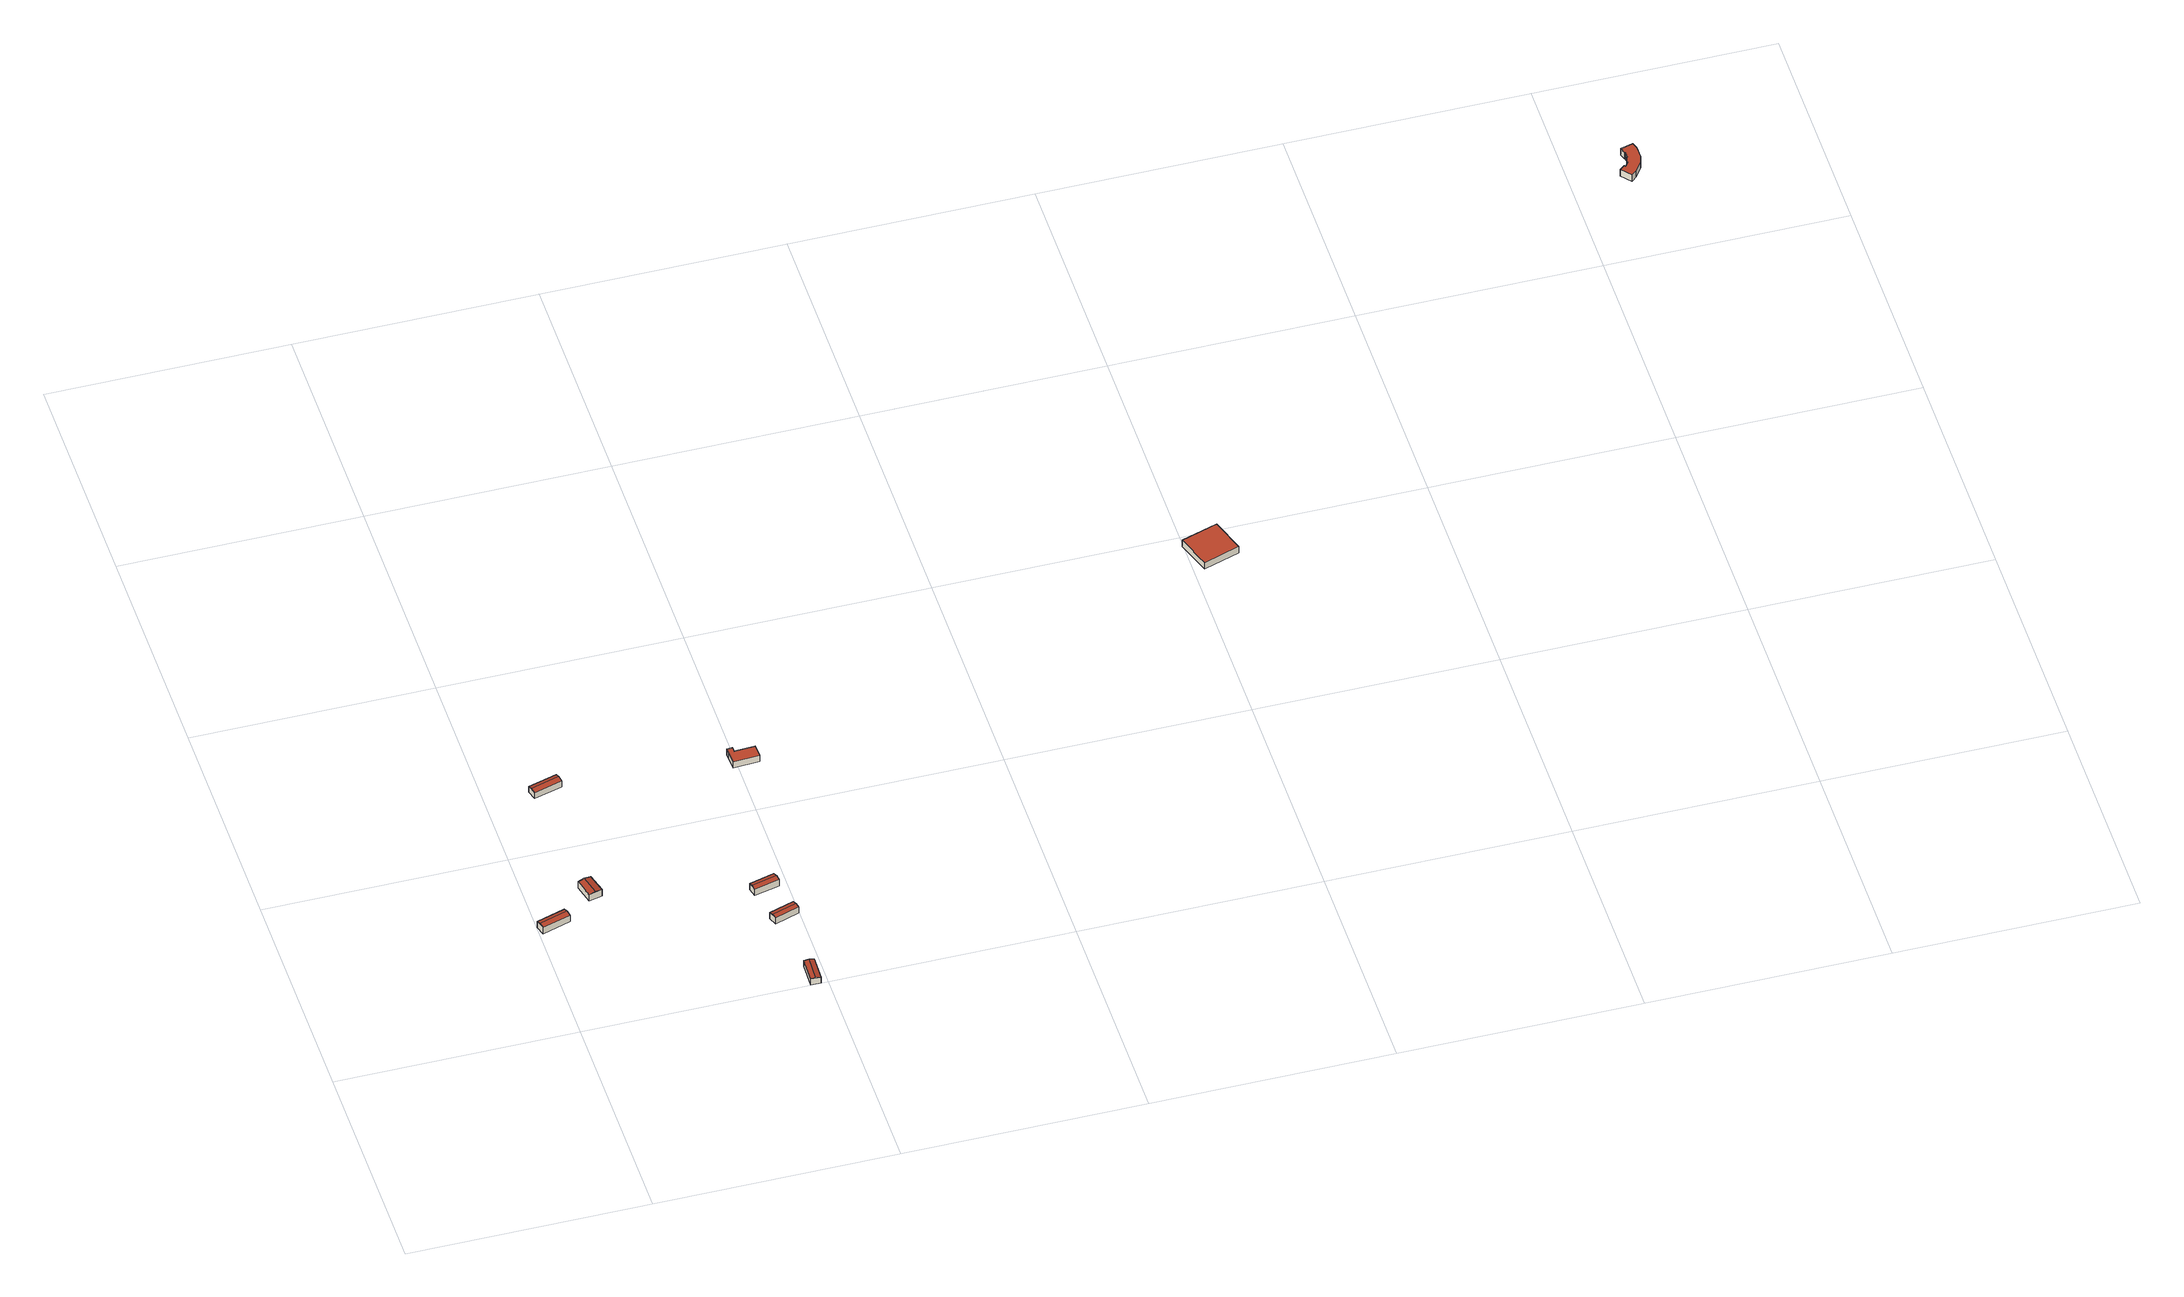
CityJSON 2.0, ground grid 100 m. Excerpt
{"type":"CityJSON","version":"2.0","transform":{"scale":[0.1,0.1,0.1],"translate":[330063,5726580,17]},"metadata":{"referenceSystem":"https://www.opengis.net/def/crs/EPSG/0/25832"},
"CityObjects":{
"building1":{"type":"Building","attributes":{"Geometrietyp2DReferenz":"3000","Gemeindeschluessel":"05170048","function":"31001_1310","roofType":"3100","measuredHeight":3.96},"address":[{"country":"Germany","locality":"Wesel","thoroughfareNumber":"1","thoroughfareName":"Gravinsel"}],"geometry":[{"type":"Solid","lod":"2","boundaries":[[[[0,1,2,3]],[[4,5,1,0]],[[6,7,5,4]],[[3,2,7,6]],[[0,8,4]],[[6,9,3]],[[3,9,8,0]],[[4,8,9,6]],[[1,5,7,2]]]],"semantics":{"surfaces":[{"type":"WallSurface"},{"type":"RoofSurface"},{"type":"GroundSurface"}],"values":[[0,0,0,0,0,0,1,1,2]]}}]},
"building2":{"type":"Building","attributes":{"Geometrietyp2DReferenz":"3000","Gemeindeschluessel":"05170048","function":"31001_1310","roofType":"3100","measuredHeight":3.82},"address":[{"country":"Germany","locality":"Wesel","thoroughfareNumber":"1","thoroughfareName":"Gravinsel"}],"geometry":[{"type":"Solid","lod":"2","boundaries":[[[[10,11,12,13]],[[14,15,11,10]],[[16,17,15,14]],[[13,12,17,16]],[[10,18,14]],[[16,19,13]],[[13,19,18,10]],[[14,18,19,16]],[[11,15,17,12]]]],"semantics":{"surfaces":[{"type":"WallSurface"},{"type":"RoofSurface"},{"type":"GroundSurface"}],"values":[[0,0,0,0,0,0,1,1,2]]}}]},
"building3":{"type":"Building","attributes":{"Geometrietyp2DReferenz":"3000","Gemeindeschluessel":"05170048","function":"31001_1310","roofType":"3100","measuredHeight":3.85},"address":[{"country":"Germany","locality":"Wesel","thoroughfareNumber":"1","thoroughfareName":"Gravinsel"}],"geometry":[{"type":"Solid","lod":"2","boundaries":[[[[20,21,22,23]],[[24,25,21,20]],[[26,27,25,24]],[[23,22,27,26]],[[20,28,24]],[[26,29,23]],[[23,29,28,20]],[[24,28,29,26]],[[21,25,27,22]]]],"semantics":{"surfaces":[{"type":"WallSurface"},{"type":"RoofSurface"},{"type":"GroundSurface"}],"values":[[0,0,0,0,0,0,1,1,2]]}}]},
"building4":{"type":"Building","attributes":{"Geometrietyp2DReferenz":"3000","Gemeindeschluessel":"05170048","function":"31001_1310","roofType":"3100","measuredHeight":3.43},"address":[{"country":"Germany","locality":"Wesel","thoroughfareNumber":"1","thoroughfareName":"Gravinsel"}],"geometry":[{"type":"Solid","lod":"2","boundaries":[[[[30,31,32,33]],[[34,35,31,30]],[[36,37,35,34]],[[33,32,37,36]],[[30,38,34]],[[36,39,33]],[[33,39,38,30]],[[34,38,39,36]],[[31,35,37,32]]]],"semantics":{"surfaces":[{"type":"WallSurface"},{"type":"RoofSurface"},{"type":"GroundSurface"}],"values":[[0,0,0,0,0,0,1,1,2]]}}]},
"building5":{"type":"Building","attributes":{"Geometrietyp2DReferenz":"3000","Gemeindeschluessel":"05170048","function":"31001_1310","roofType":"3100","measuredHeight":3.7},"address":[{"country":"Germany","locality":"Wesel","thoroughfareNumber":"1","thoroughfareName":"Gravinsel"}],"geometry":[{"type":"Solid","lod":"2","boundaries":[[[[40,41,42,43]],[[44,45,41,40]],[[46,47,45,44]],[[43,42,47,46]],[[40,48,44]],[[46,49,43]],[[43,49,48,40]],[[44,48,49,46]],[[41,45,47,42]]]],"semantics":{"surfaces":[{"type":"WallSurface"},{"type":"RoofSurface"},{"type":"GroundSurface"}],"values":[[0,0,0,0,0,0,1,1,2]]}}]},
"building6":{"type":"Building","attributes":{"Geometrietyp2DReferenz":"3000","Gemeindeschluessel":"05170048","function":"31001_1310","roofType":"3100","measuredHeight":3.83},"address":[{"country":"Germany","locality":"Wesel","thoroughfareNumber":"1","thoroughfareName":"Gravinsel"}],"geometry":[{"type":"Solid","lod":"2","boundaries":[[[[50,51,52,53]],[[54,55,51,50]],[[56,57,55,54]],[[53,52,57,56]],[[50,58,54]],[[56,59,53]],[[53,59,58,50]],[[54,58,59,56]],[[51,55,57,52]]]],"semantics":{"surfaces":[{"type":"WallSurface"},{"type":"RoofSurface"},{"type":"GroundSurface"}],"values":[[0,0,0,0,0,0,1,1,2]]}}]},
"building7":{"type":"Building","attributes":{"Geometrietyp2DReferenz":"3000","Gemeindeschluessel":"05170048","function":"31001_1310","roofType":"1000","measuredHeight":3.38},"address":[{"country":"Germany","locality":"Wesel","thoroughfareNumber":"1","thoroughfareName":"Gravinsel"}],"geometry":[{"type":"Solid","lod":"2","boundaries":[[[[60,61,62,63]],[[64,65,61,60]],[[66,67,65,64]],[[68,69,67,66]],[[70,71,69,68]],[[72,73,71,70]],[[63,62,73,72]],[[70,68,66,64,60,63,72]],[[61,65,67,69,71,73,62]]]],"semantics":{"surfaces":[{"type":"WallSurface"},{"type":"RoofSurface"},{"type":"GroundSurface"}],"values":[[0,0,0,0,0,0,0,1,2]]}}]},
"building8":{"type":"Building","attributes":{"Geometrietyp2DReferenz":"3000","Gemeindeschluessel":"05170048","function":"31001_2723","roofType":"1000","measuredHeight":3.35},"address":[{"country":"Germany","locality":"Wesel","thoroughfareNumber":"1","thoroughfareName":"Gravinsel"}],"geometry":[{"type":"Solid","lod":"2","boundaries":[[[[74,75,76,77]],[[78,79,75,74]],[[80,81,79,78]],[[77,76,81,80]],[[78,74,77,80]],[[75,79,81,76]]]],"semantics":{"surfaces":[{"type":"WallSurface"},{"type":"RoofSurface"},{"type":"GroundSurface"}],"values":[[0,0,0,0,1,2]]}}]},
"building9":{"type":"Building","attributes":{"Geometrietyp2DReferenz":"3000","Gemeindeschluessel":"05170048","function":"31001_2074","roofType":"1000","measuredHeight":3.31},"address":[{"country":"Germany","locality":"Wesel","thoroughfareNumber":"1","thoroughfareName":"Gravinsel"}],"geometry":[{"type":"Solid","lod":"2","boundaries":[[[[82,83,84,85]],[[86,87,83,82]],[[88,89,87,86]],[[90,91,89,88]],[[92,93,91,90]],[[94,95,93,92]],[[96,97,95,94]],[[98,99,97,96]],[[100,101,99,98]],[[102,103,101,100]],[[104,105,103,102]],[[106,107,105,104]],[[108,109,107,106]],[[110,111,109,108]],[[112,113,111,110]],[[85,84,113,112]],[[110,108,106,104,102,100,98,96,94,92,90,88,86,82,85,112]],[[83,87,89,91,93,95,97,99,101,103,105,107,109,111,113,84]]]],"semantics":{"surfaces":[{"type":"WallSurface"},{"type":"RoofSurface"},{"type":"GroundSurface"}],"values":[[0,0,0,0,0,0,0,0,0,0,0,0,0,0,0,0,1,2]]}}]}
},
"vertices":[
[13,565,39],[13,565,5],[133,601,5],[133,601,39],[1,605,39],[1,605,5],[121,641,39],[121,641,5],[7,585,45],[127,621,45],
[292,705,38],[292,705,5],[270,788,5],[270,788,38],[237,691,38],[237,691,5],[215,774,38],[215,774,5],[265,698,43],[243,781,43],
[191,1293,43],[191,1293,11],[311,1327,11],[311,1327,43],[180,1334,43],[180,1334,11],[300,1368,43],[300,1368,11],[186,1313,50],[305,1348,50],
[970,1,34],[970,1,4],[974,108,4],[974,108,34],[929,3,34],[929,3,4],[933,110,34],[933,110,4],[949,2,39],[954,109,39],
[893,366,37],[893,366,4],[997,400,4],[997,400,37],[881,403,37],[881,403,4],[985,437,37],[985,437,4],[887,385,41],[991,418,41],
[861,541,38],[861,541,4],[967,568,4],[967,568,38],[851,579,38],[851,579,4],[956,607,38],[956,607,4],[856,560,42],[962,588,42],
[1087,1249,44],[1087,1249,11],[1084,1303,11],[1084,1303,44],[978,1243,44],[978,1243,11],[975,1298,44],[975,1298,11],[974,1318,44],[974,1318,11],[997,1319,44],[997,1319,11],[998,1299,44],[998,1299,11],
[3194,1848,44],[3194,1848,10],[3147,1995,10],[3147,1995,44],[3042,1798,44],[3042,1798,10],[2994,1945,44],[2994,1945,10],
[5291,3535,65],[5291,3535,32],[5283,3562,32],[5283,3562,65],[5292,3482,65],[5292,3482,32],[5284,3455,65],[5284,3455,32],[5252,3412,65],[5252,3412,32],[5231,3393,65],[5231,3393,32],[5195,3435,65],[5195,3435,32],[5216,3453,65],[5216,3453,32],[5221,3448,65],[5221,3448,32],[5236,3469,65],[5236,3469,32],[5231,3470,65],[5231,3470,32],[5239,3497,65],[5239,3497,32],[5243,3496,65],[5243,3496,32],[5241,3521,65],[5241,3521,32],[5238,3520,65],[5238,3520,32],[5230,3547,65],[5230,3547,32]
]}
